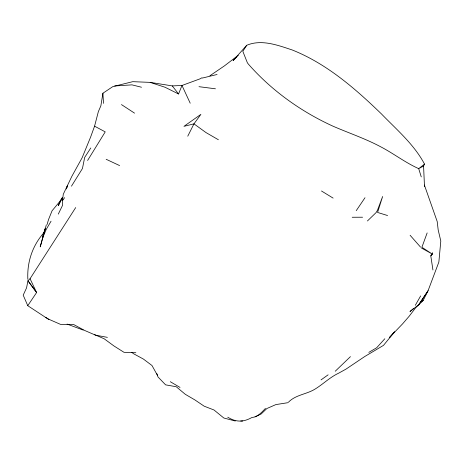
<?xml version="1.0" encoding="UTF-8"?>
<svg xmlns="http://www.w3.org/2000/svg" width="464" height="464" viewBox="0 0 464 464"><rect width="100%" height="100%" fill="white"/><g stroke="black" fill="none" stroke-linecap="round" stroke-linejoin="round"><path stroke-width="0.7" d="M27.846 279.311C26.953 261.928 32.584 245.137 44.382 232.209M432.558 252.654L432.46 254.162L430.789 255.855L432.935 269.978M201.927 77.795L200.059 78.834L181.987 85.48L172.289 85.904L150.185 82.377L132.75 81.67L112.793 86.629L102.915 93.229L100.862 105.827L98.362 111.598L94.569 126.173L90.608 137.083L82.145 157.714L71.891 176.262L63.295 194.196L62.42 200.726L62.588 205.239L58.296 214.113M46.325 224.86L40.217 246.883L45.321 228.381L42.334 237.046M47.125 224.46L48.505 219.6L52.067 210.784L59.578 201.765L62.565 197.351L59.404 203.655M62.86 199.41L62.42 200.726L64.612 197.658M427.147 232.928L421.904 247.26L432.46 254.162L421.457 248.008M150.185 82.395L165.022 87.249L178.553 93.972L181.987 85.48L190.211 103.199M42.618 237.904L46.255 229.355L51.052 221.195M288.359 402.305C295.475 394.771 306.437 394.406 315.021 389.116C323.176 384.122 329.962 377.209 338.703 373.149L346.016 369.112L364.745 356.52L383.502 345.367L394.58 331.818L389.389 337.577L402.561 323.884L409.26 316.135L415.535 307.905L423.284 300.254L428.092 290.661L438.857 262.073L440.8 241.025L438.19 229.987L437.198 221.519L424.392 185.049M59.085 204.288L58.452 205.703L59.05 203.592L62.565 197.351M424.49 186.54L423.574 166.048L424.531 164.117C414.062 144.374 396.708 129.723 381.408 113.889L381.124 113.622C355.064 88.433 326.94 63.997 292.946 50.263L292.262 49.99C278.017 45.292 261.487 38.97 246.703 45.298L233.119 60.552L236.918 56.683M187.758 136.19L193.964 123.847L200.9 114.359L183.947 126.341L193.964 123.847L205.987 132.571L218.399 139.757M430.789 255.855L431.671 254.255M415.309 305.306L420.639 295.933M71.462 186.18L82.447 168.513L84.68 157.418L90.793 147.97M48.917 319.597L27.765 305.695L36.604 292.523L27.933 280.778L30.056 278.719L75.702 207.576M87.597 160.48L105.224 131.875L94.569 126.173M246.703 45.298L242.829 51.324L247.387 62.808L248.356 64.09C271.55 90.526 300.863 111.482 332.781 126.092C348.621 132.988 365.075 138.492 380.37 146.618C393.466 153.393 405.217 162.615 418.696 168.635L421.26 176.9M413.697 308.374L409.967 311.53L418.661 304.836L428.092 290.661M418.661 304.836L427.327 291.92M356.23 210.679L364.994 197.722M384.818 338.755L376.669 347.762L368.793 352.379M265.478 408.378C261.667 412.31 257.752 417.09 251.871 417.519C243.432 422.246 236.06 422.391 227.766 417.194M367.43 220.98L376.089 212.582L377.458 210.285L382.632 196.504L377.568 212.448L387.579 215.534M335.24 371.235L350.436 356.642M421.15 302.058L423.284 300.254M424.531 164.117L418.696 168.635L423.574 166.048M238.345 55.228L224.419 65.882L209.879 75.783M321.036 379.894L328.123 374.825M255.119 416.852L261.157 413.987L266.858 408.535L275.854 404.596L287.802 402.711M202.35 78.062L217.077 74.489M114.718 85.968L131.95 84.86L141.497 87.238M352.205 217.262L362.575 217.222M240.717 421.016L242.747 421.016M135.865 352.733L123.987 352.304L113.929 345.941L104.116 338.749L94.557 334.637M198.986 86.687L215.447 88.798M107.387 337.363L95.52 335.153L84.46 330.374L73.706 324.551L60.506 324.371L49.126 319.389L45.692 317.399M235.306 421.022L223.834 418.018L214.003 409.985L204.183 406.191L194.851 399.898L185.31 394.319L176.227 386.732L165.607 384.853L157.986 376.936L156.786 373.526M83.213 330.066L67.071 324.081M106.175 159.291L119.613 165.584M170.271 381.698L180.02 387.428M321.482 190.988L333.123 198.111M121.452 104.586L134.56 113.158M131.828 352.402L133.47 353.684L143.376 359.043L151.983 365.51L157.516 375.457M410.101 235.26L420.581 247.161M172.289 85.904L178.553 93.972M28.281 281.172L36.604 292.523L30.056 278.719M27.765 305.695L23.2 295.168L26.57 287.854L27.933 280.778M102.915 93.229L103.501 103.373M67.506 185.559L66.398 188.86L67.506 185.559"/></g></svg>
